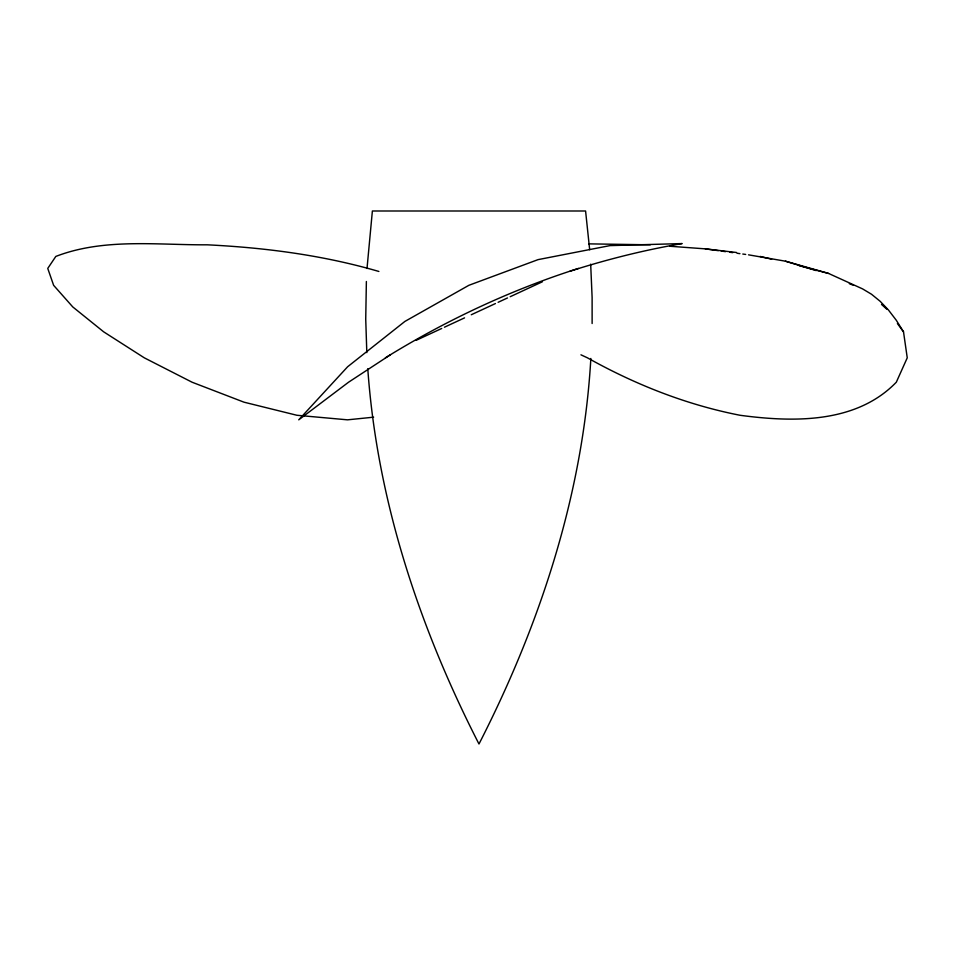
<?xml version="1.0" encoding="UTF-8"?>
<svg xmlns="http://www.w3.org/2000/svg" width="955" height="955" viewBox="0 0 955 955"><rect width="100%" height="100%" fill="white"/><g stroke="black" fill="none" stroke-linecap="round" stroke-linejoin="round"><path stroke-width="1.43" d="M592.124 323.518L592.112 297.399L590.679 264.177M366.374 281.498L365.729 319.161L366.815 352.634M590.847 358.471C583.123 493.365 540.267 624.284 478.98 744.005C419.257 627.292 376.986 500.038 367.782 368.702M367.007 268.498L372.378 210.995L585.582 210.995L589.677 249.768M390.452 354.759L348.575 382.203L298.748 419.83L347.632 366.756L404.896 321.429L468.893 285.294L538.071 259.629L609.947 245.614L682.145 243.573C644.171 250.067 606.723 259.462 570.039 271.208M385.378 357.827C445.878 320.391 510.662 289.95 578.491 268.415M416.237 340.29L441.735 328.46M444.421 327.219L464.56 317.872M471.269 314.756L495.43 303.559M498.116 302.305L507.511 297.948M510.197 296.707L542.416 281.761M373.632 417.18L347.525 419.83L296.91 415.27L243.979 402.174L192.05 382.203L144.3 357.827L103.677 331.839L72.771 306.937L53.623 285.318L47.75 268.415L55.82 256.429C103.785 237.879 156.918 245.113 207.199 244.814C265.192 247.655 323.029 255.176 378.872 271.459M588.65 243.859L650.331 244.814M669.658 246.235L705.327 248.861L736.52 252.49M705.327 248.861L718.291 250.652M721.18 251.046L725.502 251.654M729.823 252.251L732.7 252.645M737.033 253.242L739.91 253.648M742.787 254.042L745.676 254.436M748.553 254.842L785.464 261.193L828.522 273.428L862.592 288.899L871.533 294.259L880.2 301.338L888.46 310.017L896.268 320.223L903.514 331.839L907.25 357.827L896.315 382.203C856.134 423.757 793.163 422.385 740.041 415.27C686.311 404.765 635.123 384.519 587.444 357.827L580.95 354.818M760.085 256.429L771.652 259.175M799.132 265.669L828.522 273.428M785.464 261.193L816.215 270.599M849.317 283.683L853.46 285.318M881.525 304.442L886.932 309.313M897.402 323.53L903.514 331.839"/></g></svg>
